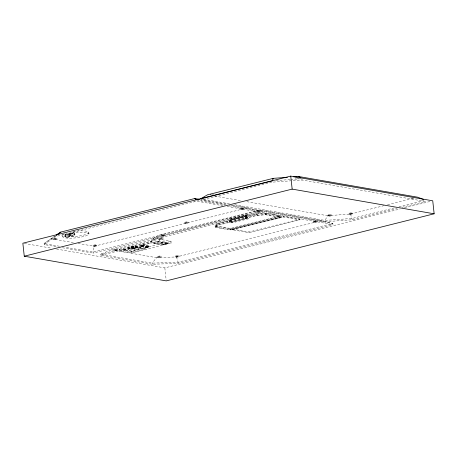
<?xml version="1.0" encoding="UTF-8"?>
<svg xmlns="http://www.w3.org/2000/svg" width="457" height="457" viewBox="0 0 457 457"><rect width="100%" height="100%" fill="white"/><g stroke="black" fill="none" stroke-linecap="round" stroke-linejoin="round"><path stroke-width="0.34" stroke-dasharray="2.29 1.71" d="M141.521 244.975C145.583 245.489 142.601 243.438 141.064 245.523M146.08 245.815C150.142 246.329 147.16 244.278 145.623 246.363M247.848 207.752L94.159 246.243L93.142 253.104L257.999 211.814L257.885 210.786L247.848 207.752L232.482 205.079M384.12 205.633L350.508 214.053L327.56 215.71L325.036 220.411L325.178 221.719L352.307 219.766L397.127 208.541M128.206 247.894L128.566 247.363L131.582 246.609L133.998 248.202L136.654 247.488L137.157 249.328L134.141 250.082L128.337 249.071L128.206 247.894L131.228 247.134L131.582 246.609M100.843 255.337L150.85 242.81L153.238 239.542L262.135 212.271L332.987 224.587L332.862 223.456L321.608 220.611L259.884 209.883L159.899 234.927L153.118 238.405L150.73 241.679L100.723 254.201L100.843 255.337L152.278 264.277L178.356 263.312L332.987 224.587M150.85 242.81L150.73 241.679L157.511 238.194L159.899 234.927M214.973 226.072L216.447 224.056L256.805 213.945L266.054 213.282L281.375 215.944L281.512 217.218L230.431 230.014L215.11 227.346L214.973 226.072L230.288 228.734L281.375 215.944M245.752 218.349L245.392 217.041L257.04 214.122L265.523 213.51L280.061 216.041L280.198 217.315L230.636 229.722L216.098 227.198L215.961 225.924L217.315 224.073L229.243 221.085L232.093 221.576L248.242 217.532L248.38 218.812L232.236 222.85L230.345 222.525L230.077 220.063L246.226 216.018L247.346 216.212L246.969 214.979L245.352 214.699L229.203 218.743L229.603 222.393L245.752 218.349L245.352 214.699M215.11 227.346L216.584 225.33L256.943 215.224L266.191 214.556L281.512 217.218M216.098 227.198L217.452 225.347L229.603 222.393M132.284 246.991L132.65 246.523L135.461 245.815L137.905 247.231L140.373 246.671L141.013 248.351L138.203 249.059L132.399 248.048L132.284 246.991L135.095 246.289L135.461 245.815M321.608 220.611L176.511 256.954L156.591 257.685L152.152 263.141L152.278 264.277M54.857 235.932L44.083 243.564L44.198 244.592L56.782 246.78M59.467 246.237L44.083 243.564L55.263 236.023M44.198 244.592L55.537 236.56L196.818 201.177L222.839 205.701M157.511 238.194L111.194 249.796L100.723 254.201L152.152 263.141L178.23 262.181L332.862 223.456L262.015 211.134L259.884 209.883M128.566 247.363L130.976 248.956L136.654 247.488M229.203 218.743L230.825 219.023L246.969 214.979M230.825 219.023L231.111 219.474L247.26 215.43M230.077 220.063L231.196 220.257L247.346 216.212M119.351 249.145L159.087 239.194L171.049 241.273L171.244 243.055L131.507 253.012L119.545 250.933L119.351 249.145L131.313 251.224L171.049 241.273M245.529 218.315L257.177 215.396L265.66 214.784L280.198 217.315M230.345 222.525L246.494 218.48L248.38 218.812M123.544 249.591L135.969 246.477L145.337 248.105L145.429 248.956L133.004 252.064L123.636 250.436L123.544 249.591L132.907 251.219L145.337 248.105M119.545 250.933L159.282 240.976L171.244 243.055M128.337 249.071L131.353 248.317L137.157 249.328M132.399 248.048L135.209 247.346L141.013 248.351M168.119 243.193L162.852 244.512L152.598 242.981L157.865 241.662L168.147 243.45L157.865 241.662M123.636 250.436L136.06 247.328L145.429 248.956M130.976 248.956L133.998 248.202M132.65 246.523L135.095 247.934L140.373 246.671M167.108 243.929L157.642 242.284L153.849 243.233L153.786 242.638L163.252 244.284L167.045 243.335L167.108 243.929L163.315 244.878L152.598 242.981M133.633 248.242L134.01 248.911L137.031 248.151M135.095 247.934L137.563 247.374L138.094 248.071L140.905 247.368M168.147 243.45L162.852 244.512M215.961 225.924L230.499 228.449L280.061 216.041M232.367 229.1L283.34 216.332L299.935 219.217L300.009 219.897L249.036 232.664L232.442 229.78L232.367 229.1L248.962 231.985L299.935 219.217M232.442 229.78L283.414 217.012L300.009 219.897M387.553 204.776L413.619 198.247M394.225 207.924L352.164 218.452L325.036 220.411L233.71 204.536M399.052 206.713L423.873 200.497M401.954 207.329L425.398 201.457L302.048 180.018L292.212 180.726M56.588 249.071L164.84 267.888L400.201 208.946M404.354 207.906L430.66 201.32M275.914 180.584L289.967 179.567M290.669 179.515L300.5 178.807M291.509 180.778L272.543 182.143L200.834 200.103L226.124 204.496M214.482 196.053L241.873 200.812M246.791 201.668L327.56 215.71M203.502 199.281L230.197 203.925M200.355 199.498L227.592 204.233M231.042 205.353L325.178 221.719M196.704 200.149L224.833 205.039M229.054 205.77L257.885 210.786L93.028 252.07L65.06 247.208M227.055 206.438L257.999 211.814M245.392 217.041L248.242 217.532M167.045 243.335L157.574 241.69L157.642 242.284M51.344 238.8L74.508 242.827M78.016 243.432L94.159 246.243M111.194 249.796L156.591 257.685M62.375 247.751L93.142 253.104M24.255 243.45L51.67 248.214M148.314 245.598L148.953 246.631M143.755 244.758L144.395 245.797M350.508 214.053L352.307 219.766M176.511 256.954L178.356 263.312M352.478 213.031L352.581 213.967M349.028 213.465L349.131 214.402M331.496 214.584L331.599 215.521M328.046 215.018L328.149 215.95M316.85 220.994L316.952 221.931M313.399 221.428L313.502 222.359M301.906 178.704L302.048 180.018M295.542 177.596L295.645 178.533M283.34 216.332L283.414 217.012M266.054 213.282L266.191 214.556M265.523 213.51L265.66 214.784M262.135 212.271L262.015 211.134L153.118 238.405L153.238 239.542M260.65 210.643L260.753 211.574M257.2 211.071L257.302 212.008M257.04 214.122L257.177 215.396M256.805 213.945L256.943 215.224M248.962 231.985L249.036 232.664M246.226 216.018L246.494 218.48M243.924 208.089L244.027 209.026M240.473 208.523L240.576 209.455M232.093 221.576L232.236 222.85M231.111 219.474L231.196 220.257M230.499 228.449L230.636 229.722M230.288 228.734L230.431 230.014M229.243 221.085L229.385 222.359M217.315 224.073L217.452 225.347M216.447 224.056L216.584 225.33M188.107 222.068L188.21 223.005M184.657 222.502L184.759 223.433M178.995 255.612L179.098 256.548M175.545 256.046L175.648 256.983M164.817 234.704L164.92 235.635M162.926 237.908L163.023 238.845M163.252 244.284L163.315 244.878M161.367 235.132L161.47 236.069M164.84 267.888L166.182 280.204M159.476 238.343L159.573 239.279M161.047 256.183L161.15 257.12M159.087 239.194L159.282 240.976M157.596 256.617L157.699 257.548M145.612 246.449L145.674 247.043M141.053 245.615L141.116 246.209M138.094 248.071L138.203 249.059M135.969 246.477L136.06 247.328M135.095 246.289L135.209 247.346M134.01 248.911L134.141 250.082M132.907 251.219L133.004 252.064M131.228 247.134L131.353 248.317M131.313 251.224L131.507 253.012M117.678 249.219L117.78 250.15M114.227 249.653L114.33 250.585M96.758 245.009L96.861 245.946M93.308 245.443L93.411 246.374M72.823 231.539A13.253 2.645 -6.2 0 1 88.824 232.584L88.972 233.944A13.253 2.645 -6.2 0 1 68.704 238.177A13.253 2.645 -6.2 0 1 69.738 233.47A13.253 2.645 -6.2 0 1 88.972 233.944M74.765 233.133L74.931 234.664M74.028 233.224L74.325 235.943M70.498 233.67L70.795 236.389M70.012 234.372A2.531 0.503 -6.2 0 1 66.265 235.212A2.531 0.503 -6.2 0 1 66.214 234.338A2.531 0.503 -6.2 0 1 70.012 234.372L70.178 235.903A2.531 0.503 -6.2 0 1 66.431 236.743A2.531 0.503 -6.2 0 1 66.379 235.869A2.531 0.503 -6.2 0 1 70.178 235.903M69.761 233.761L69.927 235.292M69.224 234.424L69.515 237.143M65.774 234.858L66.065 237.577M64.98 234.909L65.151 236.44M62.489 235.092L62.638 236.452M56.879 238.206L56.976 239.142M53.429 238.64L53.526 239.571M295.862 177.733A1.742 0.348 -6.2 0 1 295.65 177.676M299.084 178.19A1.742 0.348 -6.2 0 1 296.662 178.704A1.742 0.348 -6.2 0 1 296.022 178.236M413.979 198.778A1.742 0.348 -6.2 0 1 411.74 198.812A1.742 0.348 -6.2 0 1 412.74 198.258M213.619 194.493A1.742 0.348 -6.2 0 1 212.454 194.745M88.824 232.584A13.253 2.645 -6.2 0 1 71.669 236.789A13.253 2.645 -6.2 0 1 64.551 233.567M194.671 201.074A1.742 0.348 -6.2 0 1 193.774 201.183M160.207 239.445A1.742 0.348 -6.2 0 0 163.012 238.937A1.742 0.348 -6.2 0 0 160.681 238.8A1.742 0.348 -6.2 0 0 160.207 239.445M162.001 235.304A1.742 0.348 -6.2 0 0 164.806 234.795A1.742 0.348 -6.2 0 0 162.469 234.658A1.742 0.348 -6.2 0 0 162.001 235.304M162.098 236.235A1.742 0.348 -6.2 0 0 164.908 235.726A1.742 0.348 -6.2 0 0 162.572 235.589A1.742 0.348 -6.2 0 0 162.098 236.235M257.834 211.243A1.742 0.348 -6.2 0 0 260.639 210.734A1.742 0.348 -6.2 0 0 258.308 210.591A1.742 0.348 -6.2 0 0 257.834 211.243M257.937 212.174A1.742 0.348 -6.2 0 0 260.741 211.665A1.742 0.348 -6.2 0 0 258.411 211.528A1.742 0.348 -6.2 0 0 257.937 212.174M160.104 238.514A1.742 0.348 -6.2 0 0 162.909 238.006A1.742 0.348 -6.2 0 0 160.578 237.863A1.742 0.348 -6.2 0 0 160.104 238.514M54.057 238.811A1.742 0.348 -6.2 0 0 56.868 238.297A1.742 0.348 -6.2 0 0 54.532 238.16A1.742 0.348 -6.2 0 0 54.057 238.811M93.942 245.609A1.742 0.348 -6.2 0 0 96.747 245.101A1.742 0.348 -6.2 0 0 94.41 244.963A1.742 0.348 -6.2 0 0 93.942 245.609M185.291 222.673A1.742 0.348 -6.2 0 0 188.095 222.159A1.742 0.348 -6.2 0 0 185.765 222.022A1.742 0.348 -6.2 0 0 185.291 222.673M146.211 246.609A1.657 0.331 -6.2 0 0 148.879 246.129A1.657 0.331 -6.2 0 0 146.663 245.997A1.657 0.331 -6.2 0 0 146.211 246.609M141.653 245.775A1.657 0.331 -6.2 0 0 144.321 245.289A1.657 0.331 -6.2 0 0 142.104 245.158A1.657 0.331 -6.2 0 0 141.653 245.775M146.274 247.208A1.657 0.331 -6.2 0 0 148.942 246.723A1.657 0.331 -6.2 0 0 146.726 246.591A1.657 0.331 -6.2 0 0 146.274 247.208M146.023 247.471A2.091 0.417 -6.2 0 0 149.388 246.86A2.091 0.417 -6.2 0 0 146.588 246.694A2.091 0.417 -6.2 0 0 146.023 247.471M146.006 247.3A2.091 0.417 -6.2 0 0 149.37 246.689A2.091 0.417 -6.2 0 0 146.571 246.523A2.091 0.417 -6.2 0 0 146.006 247.3M141.464 246.631A2.091 0.417 -6.2 0 0 144.829 246.02A2.091 0.417 -6.2 0 0 142.03 245.855A2.091 0.417 -6.2 0 0 141.464 246.631M141.447 246.466A2.091 0.417 -6.2 0 0 144.812 245.855A2.091 0.417 -6.2 0 0 142.013 245.689A2.091 0.417 -6.2 0 0 141.447 246.466M185.393 223.604A1.742 0.348 -6.2 0 0 188.198 223.096A1.742 0.348 -6.2 0 0 185.862 222.959A1.742 0.348 -6.2 0 0 185.393 223.604M54.16 239.742A1.742 0.348 -6.2 0 0 56.965 239.234A1.742 0.348 -6.2 0 0 54.634 239.097A1.742 0.348 -6.2 0 0 54.16 239.742M94.039 246.546A1.742 0.348 -6.2 0 0 96.844 246.037A1.742 0.348 -6.2 0 0 94.513 245.9A1.742 0.348 -6.2 0 0 94.039 246.546M141.716 246.369A1.657 0.331 -6.2 0 0 144.383 245.883A1.657 0.331 -6.2 0 0 142.167 245.752A1.657 0.331 -6.2 0 0 141.716 246.369M349.759 214.567A1.742 0.348 -6.2 0 0 352.564 214.059A1.742 0.348 -6.2 0 0 350.233 213.922A1.742 0.348 -6.2 0 0 349.759 214.567M314.033 221.594A1.742 0.348 -6.2 0 0 316.838 221.085A1.742 0.348 -6.2 0 0 314.502 220.948A1.742 0.348 -6.2 0 0 314.033 221.594M314.13 222.53A1.742 0.348 -6.2 0 0 316.935 222.022A1.742 0.348 -6.2 0 0 314.605 221.885A1.742 0.348 -6.2 0 0 314.13 222.53M176.179 256.217A1.742 0.348 -6.2 0 0 178.984 255.709A1.742 0.348 -6.2 0 0 176.653 255.566A1.742 0.348 -6.2 0 0 176.179 256.217M176.282 257.148A1.742 0.348 -6.2 0 0 179.087 256.64A1.742 0.348 -6.2 0 0 176.75 256.503A1.742 0.348 -6.2 0 0 176.282 257.148M349.662 213.636A1.742 0.348 -6.2 0 0 352.467 213.122A1.742 0.348 -6.2 0 0 350.131 212.985A1.742 0.348 -6.2 0 0 349.662 213.636M328.68 215.19A1.742 0.348 -6.2 0 0 331.485 214.676A1.742 0.348 -6.2 0 0 329.154 214.539A1.742 0.348 -6.2 0 0 328.68 215.19M328.783 216.121A1.742 0.348 -6.2 0 0 331.588 215.613A1.742 0.348 -6.2 0 0 329.257 215.476A1.742 0.348 -6.2 0 0 328.783 216.121M158.231 256.783A1.742 0.348 -6.2 0 0 161.035 256.274A1.742 0.348 -6.2 0 0 158.705 256.137A1.742 0.348 -6.2 0 0 158.231 256.783M114.861 249.819A1.742 0.348 -6.2 0 0 117.666 249.311A1.742 0.348 -6.2 0 0 115.33 249.174A1.742 0.348 -6.2 0 0 114.861 249.819M241.107 208.695A1.742 0.348 -6.2 0 0 243.912 208.181A1.742 0.348 -6.2 0 0 241.582 208.044A1.742 0.348 -6.2 0 0 241.107 208.695M114.958 250.756A1.742 0.348 -6.2 0 0 117.769 250.247A1.742 0.348 -6.2 0 0 115.432 250.105A1.742 0.348 -6.2 0 0 114.958 250.756M158.333 257.719A1.742 0.348 -6.2 0 0 161.138 257.211A1.742 0.348 -6.2 0 0 158.802 257.074A1.742 0.348 -6.2 0 0 158.333 257.719M70.846 235.538A2.531 0.503 -6.2 0 0 74.914 234.795A2.531 0.503 -6.2 0 0 71.532 234.595A2.531 0.503 -6.2 0 0 70.846 235.538M71.441 236.56A1.788 0.354 -6.2 0 0 74.314 236.041A1.788 0.354 -6.2 0 0 71.926 235.898A1.788 0.354 -6.2 0 0 71.441 236.56M66.699 237.743A1.742 0.348 -6.2 0 0 69.504 237.234A1.742 0.348 -6.2 0 0 67.173 237.097A1.742 0.348 -6.2 0 0 66.699 237.743M71.143 233.841A1.788 0.354 -6.2 0 0 74.017 233.321A1.788 0.354 -6.2 0 0 71.629 233.179A1.788 0.354 -6.2 0 0 71.143 233.841M70.681 234.007A2.531 0.503 -6.2 0 0 74.748 233.27A2.531 0.503 -6.2 0 0 71.366 233.07A2.531 0.503 -6.2 0 0 70.681 234.007M66.402 235.029A1.742 0.348 -6.2 0 0 69.207 234.515A1.742 0.348 -6.2 0 0 66.876 234.378A1.742 0.348 -6.2 0 0 66.402 235.029M241.21 209.626A1.742 0.348 -6.2 0 0 244.015 209.117A1.742 0.348 -6.2 0 0 241.679 208.98A1.742 0.348 -6.2 0 0 241.21 209.626"/><path stroke-width="0.69" d="M273.315 178.339L272.401 180.835L200.692 198.795L207.461 194.831L273.315 178.339L287.379 177.322M56.382 235.229L60.861 232.059L194.762 198.527L199.652 199.372M55.965 235.184L60.861 232.059M290.743 176.111L22.85 243.204L24.261 256.2L166.257 280.889L434.15 213.796L432.739 200.8L290.743 176.111L292.16 189.112L434.15 213.796M24.261 256.2L292.16 189.112M293.714 176.865L298.638 176.511L417.738 197.218L423.376 199.418M298.638 176.511L300.815 177.973M194.762 198.527L196.219 199.743M296.65 177.116A1.742 0.348 -6.2 0 1 297.09 177.048M272.663 178.927A1.742 0.348 -6.2 0 1 273.058 178.841M210.688 194.436A1.742 0.348 -6.2 0 1 210.928 194.334"/></g></svg>
